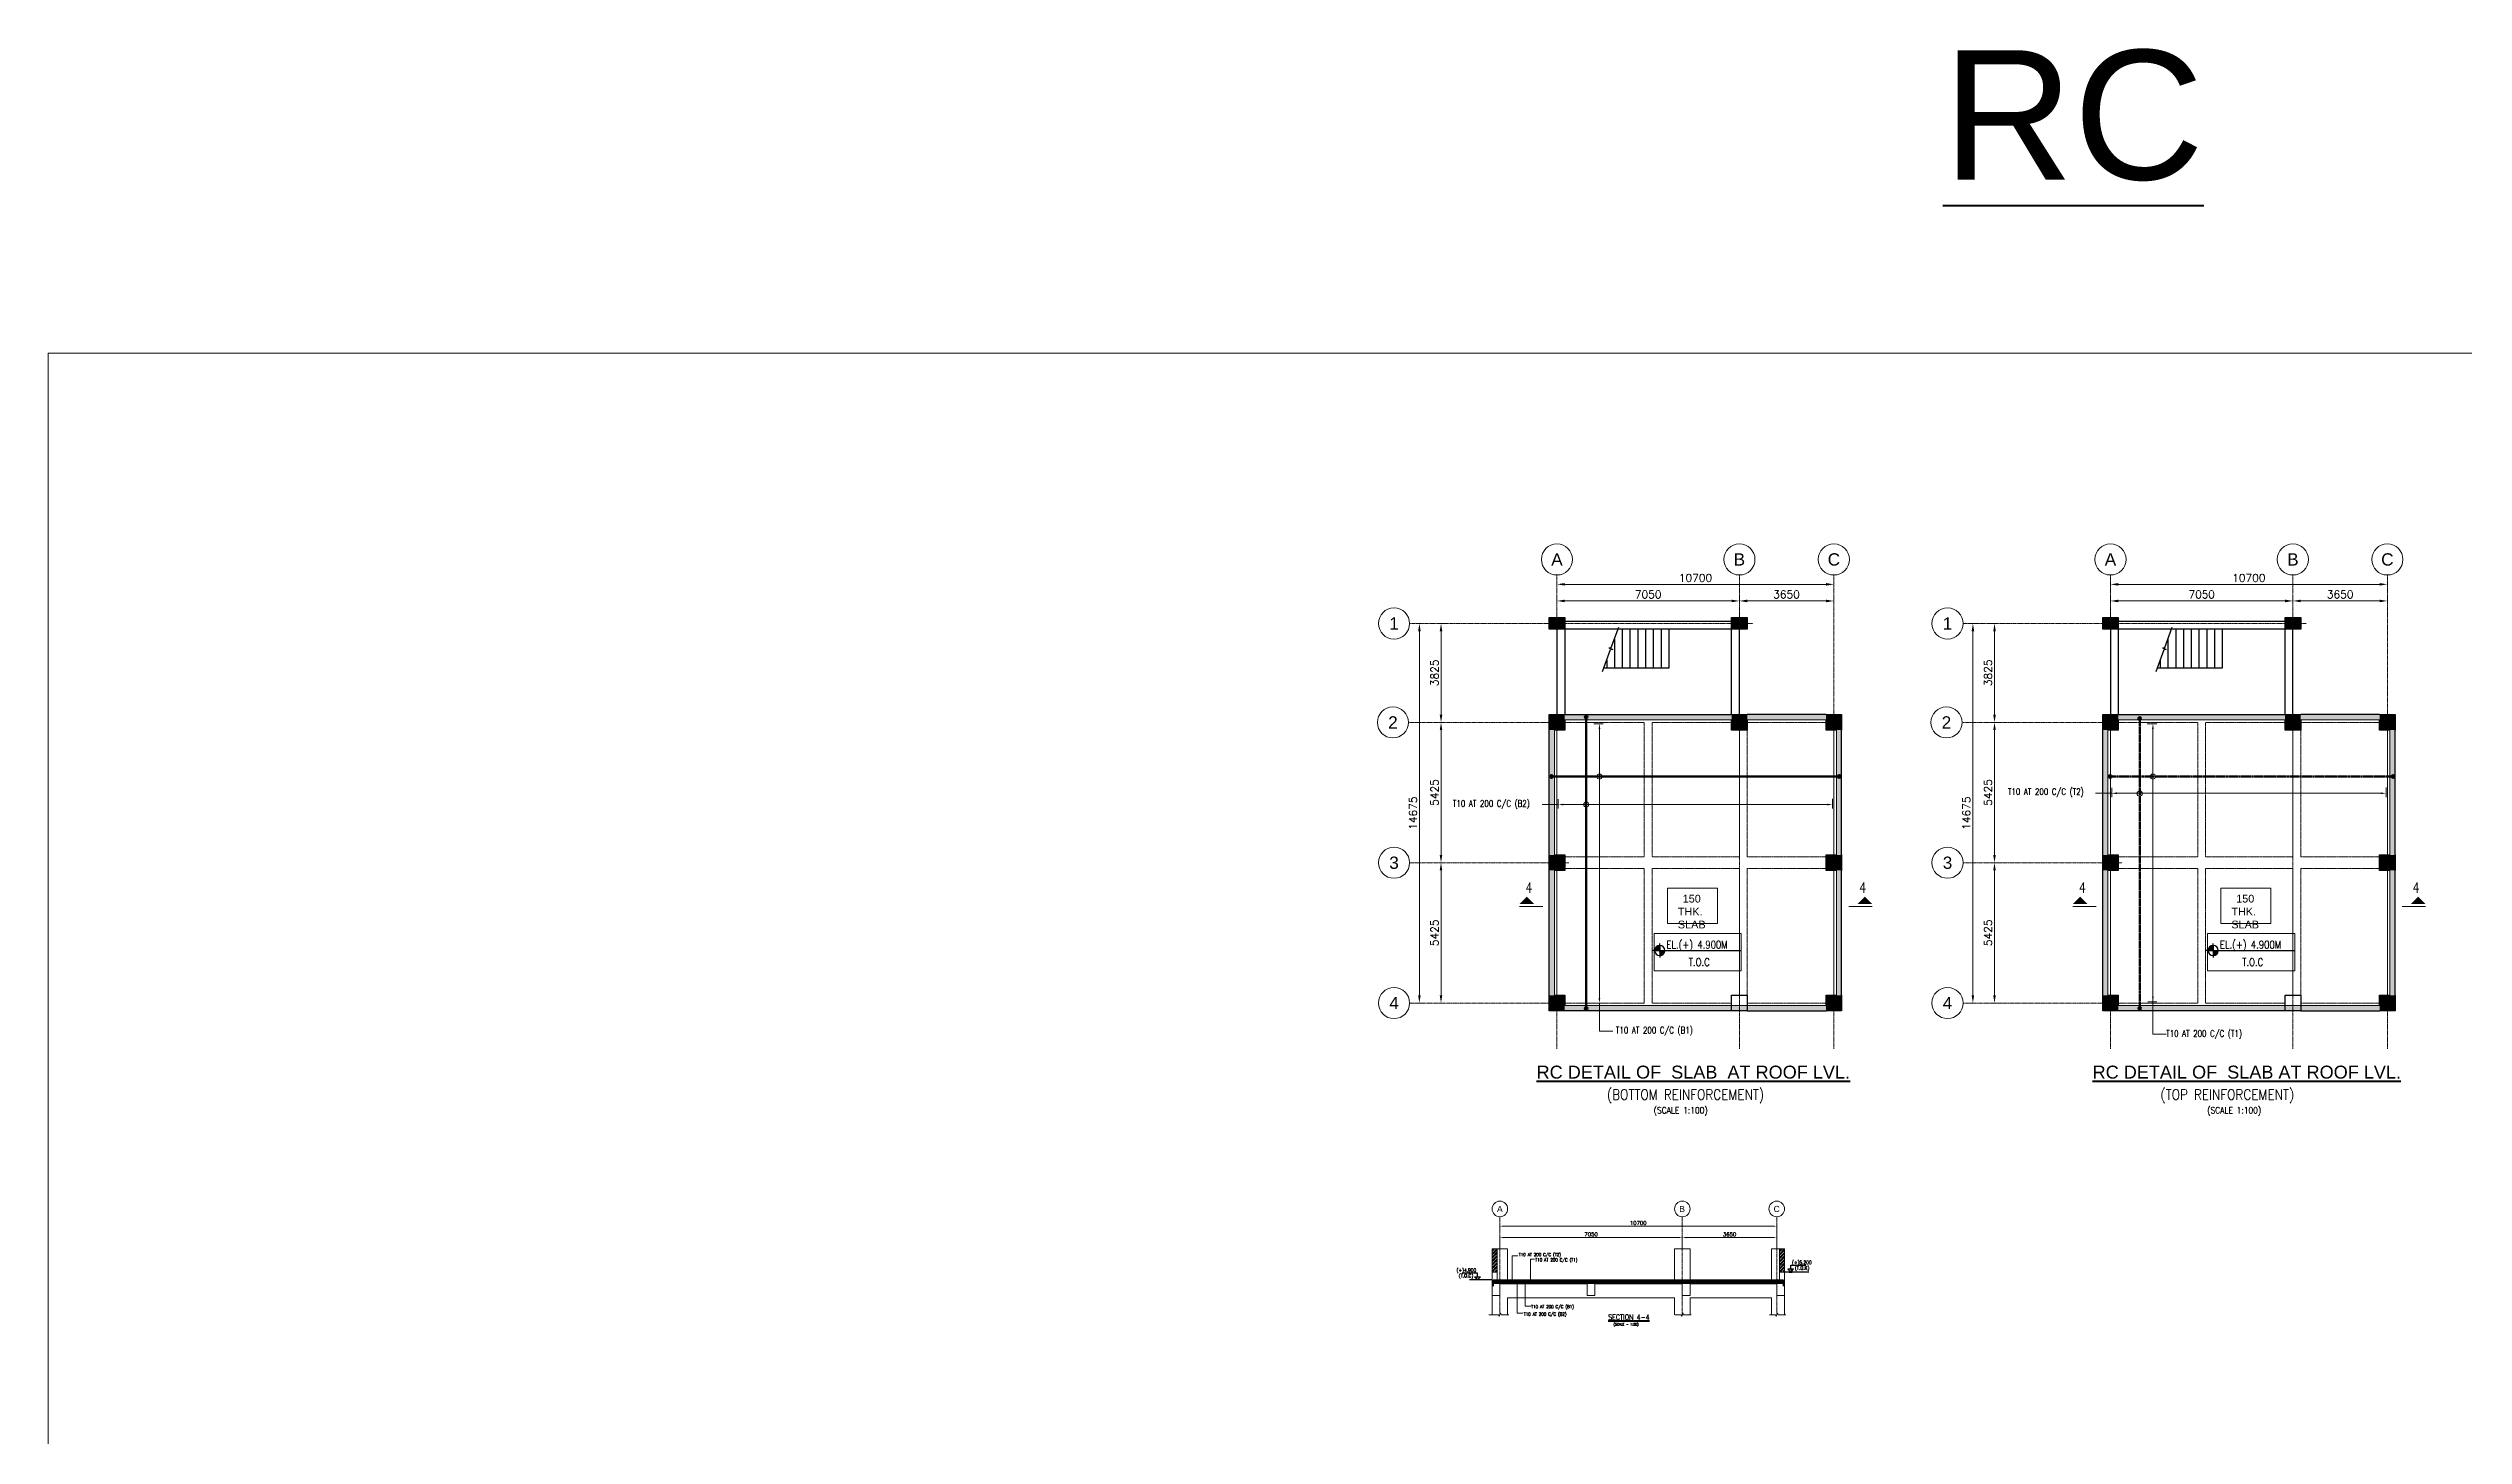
# Model space of a CAD drawing. Header units: millimetres. Extents: x 187381 to 885080, y 3378 to 168095.
# Drawn here: x 354711 to 448035, y 57024 to 110670 of the extents above; entities that cross this region are included whole.
import ezdxf
from ezdxf.enums import TextEntityAlignment as Align

# ---------------------------------------------------------------- set-up
doc = ezdxf.new("R2010")
doc.units = ezdxf.units.MM
doc.header["$LTSCALE"] = 15
doc.linetypes.add('CENTER2', pattern=[1.125, 0.75, -0.125, 0.125, -0.125])
doc.linetypes.add('HIDDEN', pattern=[0.375, 0.25, -0.125])
for name, color, linetype in [('A-Col-slab-Hatch', 9, 'Continuous'), ('S-ANNO-SYMB', 3, 'Continuous'), ('S-ANNO-TEXT-T250', 3, 'Continuous'), ('S-CON1', 8, 'Continuous'), ('S-CON2', 1, 'Continuous'), ('S-CON4', 4, 'Continuous'), ('S-REIN-CON4', 4, 'Continuous'), ('STSY', 2, 'Continuous')]:
    doc.layers.add(name, color=color, linetype=linetype)
for name, color, linetype, lineweight in [('A-RM-TEXT', 4, 'Continuous', 0), ('REBARS', 4, 'Continuous', 50), ('S-ANNO-DIMS', 8, 'Continuous', 9), ('S-ANNO-TEXT-T300', 3, 'Continuous', 30), ('S-ANNO-TEXT-T400', 4, 'Continuous', 40), ('S-GRID-LINE', 1, 'CENTER2', 18), ('S-HID2', 8, 'HIDDEN', 20), ('S-PLAN-CON2', 1, 'Continuous', 20), ('S-REIN', 6, 'Continuous', 60), ('S-REIN-BOTT', 4, 'Continuous', 50), ('S-REIN-TOPS', 4, 'HIDDEN', 50), ('S-SEC-CON2', 1, 'Continuous', 20), ('S_DIM', 1, 'Continuous', 20), ('S_GRID CIRCLE', 1, 'Continuous', 20), ('S_GRID TEXT', 3, 'Continuous', 30), ('S_SOLID HATCH', 253, 'Continuous', 15)]:
    doc.layers.add(name, color=color, linetype=linetype, lineweight=lineweight)
doc.styles.add('ARIAL', font='arial.ttf')
doc.styles.add('Romans', font='romans.shx')
doc.styles.add('ROMANS-TITLE', font='ROMANS.shx', dxfattribs={"width": 0.8})
doc.styles.add('SC100-ST-300', font='sanss___.ttf', dxfattribs={"height": 275})
doc.styles.add('ST1', font='romans.shx', dxfattribs={"width": 0.8})
doc.dimstyles.new('MRF_100', dxfattribs={"dimscale": 100, "dimtxt": 3, "dimasz": 3, "dimexe": 1, "dimexo": 1, "dimgap": 1, "dimtad": 1, "dimdec": 0, "dimzin": 1, "dimdsep": 46, "dimtxsty": 'Romans', "dimcen": -3, "dimdle": 1, "dimclrd": 256, "dimclre": 256, "dimclrt": 3, "dimadec": 0, "dimazin": 0, "dimtfac": 1, "dimtdec": 0, "dimtofl": 0, "dimtmove": 0, "dimatfit": 3, "dimfxl": 1, "dimtvp": 2, "dimtolj": 1, "dimtzin": 0, "dimlwd": -1, "dimlwe": -1, "dimarcsym": 0})
doc.dimstyles.new('MRF_50', dxfattribs={"dimscale": 50, "dimtxt": 3, "dimasz": 3, "dimexe": 1, "dimexo": 1, "dimgap": 1, "dimtad": 1, "dimdec": 0, "dimzin": 1, "dimdsep": 46, "dimtxsty": 'Romans', "dimcen": -3, "dimdle": 1, "dimclrd": 256, "dimclre": 256, "dimclrt": 3, "dimadec": 0, "dimazin": 0, "dimtfac": 1, "dimtdec": 0, "dimtmove": 0, "dimatfit": 3, "dimfxl": 1, "dimtvp": 2, "dimtolj": 1, "dimtzin": 0, "dimlwd": -1, "dimlwe": -1, "dimarcsym": 0})
doc.dimstyles.new('S-DIMS-100', dxfattribs={"dimscale": 100, "dimtxt": 2.5, "dimasz": 2, "dimexe": 1.5, "dimexo": 1.5, "dimgap": 1, "dimtad": 1, "dimdec": 0, "dimzin": 1, "dimdsep": 46, "dimtxsty": 'Romans', "dimblk": 'OBLIQUE', "dimcen": 2, "dimdle": 1, "dimclrd": 1, "dimclre": 1, "dimclrt": 3, "dimadec": 0, "dimazin": 0, "dimtfac": 1, "dimtdec": 0, "dimtix": 1, "dimtmove": 2, "dimatfit": 3, "dimfxl": 1, "dimtvp": 2, "dimtolj": 1, "dimtzin": 0, "dimarcsym": 0})

# ---------------------------------------------------------------- blocks, each defined once
blk = doc.blocks.new('S_GRID BUBBLE')
at = {"layer": 'S_GRID CIRCLE'}
blk.add_circle((0, 0), 0.237, dxfattribs=at)
at = {"layer": 'S_GRID TEXT', "style": 'ARIAL', "flags": 8}
blk.add_attdef('00', text='', height=0.188, dxfattribs=at).set_placement((0, 0), align=Align.MIDDLE_CENTER)
blk = doc.blocks.new('A-FLVL-ELE-SEC')
for p, q in [((-147, 527, 0), (-1324, 527, 0)), ((-147, 225, 0), (-147, 527, 0))]:
    blk.add_line(p, q)
at = {"ltscale": 800}
blk.add_line((-34, 0, 0), (-259, 0, 0), dxfattribs=at)
at = {"elevation": 0}
blk.add_lwpolyline([(78, 225), (-147, 0), (-372, 225), (78, 225)], dxfattribs=at)
blk.add_solid([(-147, 225, 0), (-372, 225, 0), (-147, 0, 0)])
at = {"color": 3, "ltscale": 800, "style": 'ROMANS-TITLE', "width": 0.8}
blk.add_attdef('FLOOR', text='', height=200, dxfattribs=at).set_placement((-150, 873), align=Align.MIDDLE)
at = {"ltscale": 800, "style": 'ROMANS-TITLE', "width": 0.8}
blk.add_attdef('LEVEL', text='', height=200, dxfattribs=at).set_placement((-150, 568), align=Align.MIDDLE)
blk = doc.blocks.new('*D336')
at = {"layer": 'S_DIM', "transparency": 16777216}
for p, q in [((410795, 64933), (410795, 65176)), ((421345, 65126), (410945, 65126)), ((421495, 64350), (421495, 65176))]:
    blk.add_line(p, q, dxfattribs=at)
for points in [[(410945, 65151), (410945, 65101), (410795, 65126)], [(421345, 65151), (421345, 65101), (421495, 65126)]]:
    blk.add_solid(points, dxfattribs=at)
at = {"layer": 'S_DIM', "color": 3, "transparency": 16777216, "insert": (416145, 65251), "char_height": 150, "attachment_point": 5, "style": 'Romans'}
blk.add_mtext('\\A1;10700', dxfattribs=at)
blk = doc.blocks.new('*D337')
at = {"layer": 'S_DIM', "transparency": 16777216}
for p, q in [((410795, 64300), (410795, 64736)), ((417695, 64686), (410945, 64686)), ((417845, 64300), (417845, 64736))]:
    blk.add_line(p, q, dxfattribs=at)
for points in [[(410945, 64711), (410945, 64661), (410795, 64686)], [(417695, 64711), (417695, 64661), (417845, 64686)]]:
    blk.add_solid(points, dxfattribs=at)
at = {"layer": 'S_DIM', "color": 3, "transparency": 16777216, "insert": (414320, 64811), "char_height": 150, "attachment_point": 5, "style": 'Romans'}
blk.add_mtext('\\A1;7050', dxfattribs=at)
blk = doc.blocks.new('*D338')
at = {"layer": 'S_DIM', "transparency": 16777216}
for p, q in [((417845, 64300), (417845, 64736)), ((421345, 64686), (417995, 64686)), ((421495, 64300), (421495, 64736))]:
    blk.add_line(p, q, dxfattribs=at)
for points in [[(417995, 64711), (417995, 64661), (417845, 64686)], [(421345, 64711), (421345, 64661), (421495, 64686)]]:
    blk.add_solid(points, dxfattribs=at)
at = {"layer": 'S_DIM', "color": 3, "transparency": 16777216, "insert": (419670, 64811), "char_height": 150, "attachment_point": 5, "style": 'Romans'}
blk.add_mtext('\\A1;3650', dxfattribs=at)
blk = doc.blocks.new('*D418')
at = {"layer": 'S_DIM', "transparency": 16777216}
for p, q in [((-4067, 14975), (-4279, 14975)), ((-4179, 14675), (-4179, 11450)), ((-4067, 11150), (-4279, 11150))]:
    blk.add_line(p, q, dxfattribs=at)
for points in [[(-4229, 14675), (-4129, 14675), (-4179, 14975)], [(-4229, 11450), (-4129, 11450), (-4179, 11150)]]:
    blk.add_solid(points, dxfattribs=at)
at = {"layer": 'S_DIM', "color": 3, "transparency": 16777216, "insert": (-4429, 13063), "char_height": 300, "width": 302.8, "attachment_point": 5, "rotation": 90, "style": 'Romans'}
blk.add_mtext('\\A1;3825', dxfattribs=at)
blk = doc.blocks.new('*D419')
at = {"layer": 'S_DIM', "transparency": 16777216}
for p, q in [((-4067, 11150), (-4279, 11150)), ((-4179, 10850), (-4179, 6025)), ((-4067, 5725), (-4279, 5725))]:
    blk.add_line(p, q, dxfattribs=at)
for points in [[(-4229, 10850), (-4129, 10850), (-4179, 11150)], [(-4229, 6025), (-4129, 6025), (-4179, 5725)]]:
    blk.add_solid(points, dxfattribs=at)
at = {"layer": 'S_DIM', "color": 3, "transparency": 16777216, "insert": (-4429, 8438), "char_height": 300, "width": 302.8, "attachment_point": 5, "rotation": 90, "style": 'Romans'}
blk.add_mtext('\\A1;5425', dxfattribs=at)
blk = doc.blocks.new('*D420')
at = {"layer": 'S_DIM', "transparency": 16777216}
for p, q in [((-4067, 5725), (-4279, 5725)), ((-4179, 5425), (-4179, 600)), ((-4067, 300), (-4279, 300))]:
    blk.add_line(p, q, dxfattribs=at)
for points in [[(-4229, 5425), (-4129, 5425), (-4179, 5725)], [(-4229, 600), (-4129, 600), (-4179, 300)]]:
    blk.add_solid(points, dxfattribs=at)
at = {"layer": 'S_DIM', "color": 3, "transparency": 16777216, "insert": (-4429, 3013), "char_height": 300, "width": 302.8, "attachment_point": 5, "rotation": 90, "style": 'Romans'}
blk.add_mtext('\\A1;5425', dxfattribs=at)
blk = doc.blocks.new('*D421')
at = {"layer": 'S_DIM', "transparency": 16777216}
for p, q in [((300, 16600), (300, 16388)), ((600, 16488), (10700, 16488)), ((11000, 16600), (11000, 16388))]:
    blk.add_line(p, q, dxfattribs=at)
for points in [[(600, 16538), (600, 16438), (300, 16488)], [(10700, 16538), (10700, 16438), (11000, 16488)]]:
    blk.add_solid(points, dxfattribs=at)
at = {"layer": 'S_DIM', "color": 3, "transparency": 16777216, "insert": (5650, 16738), "char_height": 300, "width": 378.5, "attachment_point": 5, "style": 'Romans'}
blk.add_mtext('\\A1;10700', dxfattribs=at)
blk = doc.blocks.new('*D422')
at = {"layer": 'S_DIM', "transparency": 16777216}
for p, q in [((300, 15958), (300, 15746)), ((7350, 15958), (7350, 15746)), ((600, 15846), (7050, 15846))]:
    blk.add_line(p, q, dxfattribs=at)
for points in [[(600, 15896), (600, 15796), (300, 15846)], [(7050, 15896), (7050, 15796), (7350, 15846)]]:
    blk.add_solid(points, dxfattribs=at)
at = {"layer": 'S_DIM', "color": 3, "transparency": 16777216, "insert": (3825, 16096), "char_height": 300, "width": 302.8, "attachment_point": 5, "style": 'Romans'}
blk.add_mtext('\\A1;7050', dxfattribs=at)
blk = doc.blocks.new('*D423')
at = {"layer": 'S_DIM', "transparency": 16777216}
for p, q in [((7350, 15958), (7350, 15746)), ((11000, 15958), (11000, 15746)), ((7650, 15846), (10700, 15846))]:
    blk.add_line(p, q, dxfattribs=at)
for points in [[(7650, 15896), (7650, 15796), (7350, 15846)], [(10700, 15896), (10700, 15796), (11000, 15846)]]:
    blk.add_solid(points, dxfattribs=at)
at = {"layer": 'S_DIM', "color": 3, "transparency": 16777216, "insert": (9175, 16096), "char_height": 300, "width": 302.8, "attachment_point": 5, "style": 'Romans'}
blk.add_mtext('\\A1;3650', dxfattribs=at)
blk = doc.blocks.new('*D424')
at = {"layer": 'S_DIM', "transparency": 16777216}
for p, q in [((-4902, 14975), (-5114, 14975)), ((-5014, 14675), (-5014, 600)), ((-4902, 300), (-5114, 300))]:
    blk.add_line(p, q, dxfattribs=at)
for points in [[(-5064, 14675), (-4964, 14675), (-5014, 14975)], [(-5064, 600), (-4964, 600), (-5014, 300)]]:
    blk.add_solid(points, dxfattribs=at)
at = {"layer": 'S_DIM', "color": 3, "transparency": 16777216, "insert": (-5264, 7638), "char_height": 300, "width": 302.8, "attachment_point": 5, "rotation": 90, "style": 'Romans'}
blk.add_mtext('\\A1;14675', dxfattribs=at)
blk = doc.blocks.new('S$SOPT')
at = {"layer": 'STSY'}
for p, q in [((-0.1, 4.9), (-0.1, 6.9)), ((-0.1, -5.1), (-0.1, 4.9)), ((4.9, -0.1), (-0.1, 4.9)), ((-0.1, -0.1), (-0.1, 4.9)), ((4.5, -0.1), (-0.1, 4.5)), ((4.1, -0.1), (-0.1, 4.1)), ((3.6, -0.1), (-0.1, 3.6)), ((3.2, -0.1), (-0.1, 3.2)), ((2.8, -0.1), (-0.1, 2.8)), ((2.4, -0.1), (-0.1, 2.4)), ((1.9, -0.1), (-0.1, 1.9)), ((1.5, -0.1), (-0.1, 1.5)), ((1.1, -0.1), (-0.1, 1.1)), ((0.7, -0.1), (-0.1, 0.7)), ((0.2, -0.1), (-0.1, 0.2)), ((4.9, 0.4), (0.4, 4.9)), ((4.8, 0.9), (0.9, 4.8)), ((4.6, 1.4), (1.4, 4.6)), ((4.3, 2.2), (2.2, 4.3)), ((-5.1, -0.1), (-7.1, -0.1)), ((-5.1, -0.1), (-0.1, -5.1)), ((-5.1, -0.1), (4.9, -0.1)), ((-5.1, -0.5), (-0.5, -5.1)), ((-5, -1.1), (-1.1, -5)), ((-4.8, -1.6), (-1.6, -4.8)), ((-4.7, -0.1), (-0.1, -4.7)), ((-4.5, -2.4), (-2.4, -4.5)), ((-4.2, -0.1), (-0.1, -4.2)), ((-3.8, -0.1), (-0.1, -3.8)), ((-3.4, -0.1), (-0.1, -3.4)), ((-3, -0.1), (-0.1, -3)), ((-2.5, -0.1), (-0.1, -2.5)), ((-2.1, -0.1), (-0.1, -2.1)), ((-1.7, -0.1), (-0.1, -1.7)), ((-1.3, -0.1), (-0.1, -1.3)), ((-0.9, -0.1), (-0.1, -0.9)), ((-0.4, -0.1), (-0.1, -0.4)), ((-0.1, -0.1), (4.9, -0.1)), ((-0.1, -5.1), (-0.1, -7.1)), ((4.9, -0.1), (6.9, -0.1))]:
    blk.add_line(p, q, dxfattribs=at)
for centre, start, end in [((0, -0.2), 91.0477, 178.9523), ((-0.2, -0.2), 1.0477, 88.9523), ((0, 0), 181.0477, 268.9523), ((-0.2, 0), 271.0477, 358.9523)]:
    blk.add_arc(centre, 5.09, start, end, dxfattribs=at)
blk = doc.blocks.new('*D345')
at = {"layer": 'S-ANNO-DIMS', "color": 1, "lineweight": -2, "transparency": 16777216}
for p, q in [((-11829, 218), (-11829, -132)), ((-1029, 236), (-1029, -132))]:
    blk.add_line(p, q, dxfattribs=at)
at = {"layer": 'S-ANNO-DIMS', "lineweight": -2, "transparency": 16777216}
blk.add_line((-11629, 18), (-1229, 18), dxfattribs=at)
at = {"layer": 'S-ANNO-DIMS', "transparency": 16777216}
for points in [[(-11629, 51), (-11629, -16), (-11829, 18)], [(-1229, 51), (-1229, -16), (-1029, 18)]]:
    blk.add_solid(points, dxfattribs=at)
blk = doc.blocks.new('*U343')
h = blk.add_hatch(color=256)
edge = h.paths.add_edge_path()
edge.add_arc((-8640, 49), 48.6, 0, 360)
h = blk.add_hatch(color=256)
edge = h.paths.add_edge_path()
edge.add_arc((2630, 49), 48.6, 0, 360)
blk.add_line((-8640, 49, 0), (2630, 49, 0))
for centre, radius in [((-8640, 49), 50), ((-8640, 49), 48.6), ((2630, 49), 50), ((2630, 49), 48.6)]:
    blk.add_circle(centre, radius)
blk = doc.blocks.new('*U342')
h = blk.add_hatch(color=256)
edge = h.paths.add_edge_path()
edge.add_arc((-1400, 49), 48.6, 0, 360)
h = blk.add_hatch(color=256)
edge = h.paths.add_edge_path()
edge.add_arc((9713, 44), 48.6, 0, 360)
blk.add_line((-1400, 49, 0), (9713, 44, 0))
for centre, radius in [((-1400, 49), 50), ((-1400, 49), 48.6), ((9713, 44), 50), ((9713, 44), 48.6)]:
    blk.add_circle(centre, radius)
blk = doc.blocks.new('*D347')
at = {"layer": 'S-ANNO-DIMS', "color": 1, "lineweight": -2, "transparency": 16777216}
for p, q in [((-3896, 218), (-3896, -141)), ((6696, 227), (6696, -141))]:
    blk.add_line(p, q, dxfattribs=at)
at = {"layer": 'S-ANNO-DIMS', "lineweight": -2, "transparency": 16777216}
blk.add_line((-3696, 9), (6496, 9), dxfattribs=at)
at = {"layer": 'S-ANNO-DIMS', "transparency": 16777216}
for points in [[(-3696, 42), (-3696, -24), (-3896, 9)], [(6496, 42), (6496, -24), (6696, 9)]]:
    blk.add_solid(points, dxfattribs=at)
blk = doc.blocks.new('*U351')
at = {"layer": 'S_SOLID HATCH'}
h = blk.add_hatch(color=256, dxfattribs=at)
edge = h.paths.add_edge_path()
edge.add_arc((-7818, 0), 48.6, 0, 360)
h = blk.add_hatch(color=256, dxfattribs=at)
edge = h.paths.add_edge_path()
edge.add_arc((3386, 0), 48.6, 0, 360)
at = {"layer": 'S-REIN-BOTT'}
for centre, radius in [((-7818, 0, 0), 50), ((-7818, 0, 0), 48.6), ((3386, 0, 0), 50), ((3386, 0, 0), 48.6)]:
    blk.add_circle(centre, radius, dxfattribs=at)
at = {"layer": 'S-REIN-TOPS'}
blk.add_line((-7818, 0), (3386, 0), dxfattribs=at)
blk = doc.blocks.new('*U348')
at = {"layer": 'S_SOLID HATCH'}
h = blk.add_hatch(color=256, dxfattribs=at)
edge = h.paths.add_edge_path()
edge.add_arc((-5360, 0), 48.6, 0, 360)
h = blk.add_hatch(color=256, dxfattribs=at)
edge = h.paths.add_edge_path()
edge.add_arc((5574, 0), 48.6, 0, 360)
at = {"layer": 'S-REIN-BOTT'}
for centre, radius in [((-5360, 0, 0), 50), ((-5360, 0, 0), 48.6), ((5574, 0, 0), 50), ((5574, 0, 0), 48.6)]:
    blk.add_circle(centre, radius, dxfattribs=at)
at = {"layer": 'S-REIN-TOPS'}
blk.add_line((-5360, 0), (5574, 0), dxfattribs=at)
blk = doc.blocks.new('*D350')
at = {"layer": 'S-ANNO-DIMS', "color": 1, "lineweight": -2, "transparency": 16777216}
for p, q in [((-3896, 218), (-3896, -141)), ((6703, 227), (6703, -141))]:
    blk.add_line(p, q, dxfattribs=at)
at = {"layer": 'S-ANNO-DIMS', "lineweight": -2, "transparency": 16777216}
blk.add_line((-3696, 9), (6503, 9), dxfattribs=at)
at = {"layer": 'S-ANNO-DIMS', "transparency": 16777216}
for points in [[(-3696, 42), (-3696, -24), (-3896, 9)], [(6503, 42), (6503, -24), (6703, 9)]]:
    blk.add_solid(points, dxfattribs=at)
blk = doc.blocks.new('*D353')
at = {"layer": 'S-ANNO-DIMS', "color": 1, "lineweight": -2, "transparency": 16777216}
for p, q in [((-11779, 218), (-11779, -132)), ((-1029, 236), (-1029, -132))]:
    blk.add_line(p, q, dxfattribs=at)
at = {"layer": 'S-ANNO-DIMS', "lineweight": -2, "transparency": 16777216}
blk.add_line((-11579, 18), (-1229, 18), dxfattribs=at)
at = {"layer": 'S-ANNO-DIMS', "transparency": 16777216}
for points in [[(-11579, 51), (-11579, -16), (-11779, 18)], [(-1229, 51), (-1229, -16), (-1029, 18)]]:
    blk.add_solid(points, dxfattribs=at)
blk = doc.blocks.new('REBAR')
at = {"layer": 'A-Col-slab-Hatch'}
h = blk.add_hatch(color=253, dxfattribs=at)
h.dxf.hatch_style = 1
h.paths.add_polyline_path([(12.5, 0, 1), (-12.5, 0, 1)])
at = {"layer": 'S-REIN'}
blk.add_circle((0, 0), 12.5, dxfattribs=at)
blk = doc.blocks.new('*U354')
at = {"layer": 'S-REIN-CON4', "xscale": 0.8, "yscale": 0.8, "zscale": 0.8}
blk.add_blockref('REBAR', (0, 0), dxfattribs=at)
blk = doc.blocks.new('*U355')
at = {"layer": 'S-ANNO-DIMS', "color": 0, "linetype": 'ByBlock', "lineweight": -2, "transparency": 16777216}
for p in [(0, 0), (200, 0), (400, 0), (600, 0), (800, 0), (1000, 0), (1200, 0), (1400, 0), (1600, 0), (1800, 0), (2000, 0), (2200, 0), (2400, 0), (2600, 0), (2800, 0), (3000, 0), (3200, 0), (3400, 0), (3600, 0), (3800, 0), (4000, 0), (4200, 0), (4400, 0), (4600, 0), (4800, 0), (5000, 0), (5200, 0), (5400, 0), (5600, 0), (5800, 0), (6000, 0), (6200, 0), (6400, 0), (6600, 0), (6800, 0), (7000, 0), (7200, 0), (7400, 0), (7600, 0), (7800, 0), (8000, 0), (8200, 0), (8400, 0), (8600, 0), (8800, 0), (9000, 0), (9200, 0), (9400, 0), (9600, 0), (9800, 0), (10000, 0), (10200, 0), (10400, 0), (10600, 0)]:
    blk.add_blockref('*U354', p, dxfattribs=at)
blk = doc.blocks.new('*U356')
at = {"layer": 'S-REIN-CON4', "xscale": 0.8, "yscale": 0.8, "zscale": 0.8}
blk.add_blockref('REBAR', (0, 0), dxfattribs=at)
blk = doc.blocks.new('*U357')
at = {"layer": 'S-ANNO-DIMS', "color": 0, "linetype": 'ByBlock', "lineweight": -2, "transparency": 16777216}
for p in [(0, 0), (200, 0), (400, 0), (600, 0), (800, 0), (1000, 0), (1200, 0), (1400, 0), (1600, 0), (1800, 0), (2000, 0), (2200, 0), (2400, 0), (2600, 0), (2800, 0), (3000, 0), (3200, 0), (3400, 0), (3600, 0), (3800, 0), (4000, 0), (4200, 0), (4400, 0), (4600, 0), (4800, 0), (5000, 0), (5200, 0), (5400, 0), (5600, 0), (5800, 0), (6000, 0), (6200, 0), (6400, 0), (6600, 0), (6800, 0), (7000, 0), (7200, 0), (7400, 0), (7600, 0), (7800, 0), (8000, 0), (8200, 0), (8400, 0), (8600, 0), (8800, 0), (9000, 0), (9200, 0), (9400, 0), (9600, 0), (9800, 0), (10000, 0), (10200, 0), (10400, 0), (10600, 0)]:
    blk.add_blockref('*U356', p, dxfattribs=at)
blk = doc.blocks.new('A$C141B7574')
at = {"layer": 'S_SOLID HATCH'}
h = blk.add_hatch(color=256, dxfattribs=at)
h.dxf.hatch_style = 1
h.paths.add_polyline_path([(0, 15200), (600, 15200), (600, 14750), (0, 14750)])
h = blk.add_hatch(color=256, dxfattribs=at)
h.dxf.hatch_style = 1
h.paths.add_polyline_path([(7050, 15200), (7650, 15200), (7650, 14750), (7050, 14750)])
h = blk.add_hatch(color=256, dxfattribs=at)
h.dxf.hatch_style = 1
h.paths.add_polyline_path([(11300, 11450), (7650, 11450), (7650, 11250), (11100, 11250), (11100, 200), (200, 200), (200, 11450), (0, 11450), (0, 0), (11300, 0)])
h = blk.add_hatch(color=256, dxfattribs=at)
h.dxf.hatch_style = 1
h.paths.add_polyline_path([(0, 11450), (600, 11450), (600, 10850), (0, 10850)])
h = blk.add_hatch(color=256, dxfattribs=at)
h.dxf.hatch_style = 1
h.paths.add_polyline_path([(7050, 11450), (600, 11450), (600, 11250), (7050, 11250)])
h = blk.add_hatch(color=256, dxfattribs=at)
h.dxf.hatch_style = 1
h.paths.add_polyline_path([(7050, 11450), (7650, 11450), (7650, 10850), (7050, 10850)])
h = blk.add_hatch(color=256, dxfattribs=at)
h.dxf.hatch_style = 1
h.paths.add_polyline_path([(10700, 11450), (11300, 11450), (11300, 10850), (10700, 10850)])
h = blk.add_hatch(color=256, dxfattribs=at)
h.dxf.hatch_style = 1
h.paths.add_polyline_path([(0, 6025), (600, 6025), (600, 5425), (0, 5425)])
h = blk.add_hatch(color=256, dxfattribs=at)
h.dxf.hatch_style = 1
h.paths.add_polyline_path([(10700, 6025), (11300, 6025), (11300, 5425), (10700, 5425)])
h = blk.add_hatch(color=256, dxfattribs=at)
h.dxf.hatch_style = 1
h.paths.add_polyline_path([(0, 600), (600, 600), (600, 0), (0, 0)])
h = blk.add_hatch(color=256, dxfattribs=at)
h.dxf.hatch_style = 1
h.paths.add_polyline_path([(10700, 600), (11300, 600), (11300, 0), (10700, 0)])
at = {"color": 2}
for p, q in [((-1150.4, 4031.3, 0), (-250.4, 4031.3, 0)), ((12475.4, 4031.3, 0), (11575.4, 4031.3, 0))]:
    blk.add_line(p, q, dxfattribs=at)
for points in [[(-1150.4, 4131.3, 0), (-867.6, 4414.1, 0), (-584.7, 4131.3, 0)], [(12475.4, 4131.3, 0), (12192.6, 4414.1, 0), (11909.7, 4131.3, 0)]]:
    blk.add_solid(points, dxfattribs=at)
at = {"layer": 'S-ANNO-SYMB'}
blk.add_line((4507.2, 2331.4), (7414.6, 2331.4), dxfattribs=at)
at = {"layer": 'S-CON2'}
for p, q in [((7050, 15050), (600, 15050)), ((300, 14750), (300, 11450)), ((600, 14750), (600, 11450)), ((7050, 14750), (600, 14750)), ((2309.7, 14039.1), (2401.3, 14042.1)), ((2309.7, 14039.1), (2454.4, 13967.3)), ((2401.3, 14042.1), (2689.9, 14830.4)), ((2521.7, 14371), (2521.7, 13250)), ((2521.7, 14371), (2521.7, 13250)), ((2821.7, 14750), (2821.7, 13250)), ((2821.7, 14750), (2821.7, 13250)), ((3121.7, 14750), (3121.7, 13250)), ((3121.7, 14750), (3121.7, 13250)), ((3421.7, 14750), (3421.7, 13250)), ((3421.7, 14750), (3421.7, 13250)), ((3721.7, 14750), (3721.7, 13250)), ((3721.7, 14750), (3721.7, 13250)), ((4021.7, 14750), (4021.7, 13250)), ((4021.7, 14750), (4021.7, 13250)), ((4321.7, 14750), (4321.7, 13250)), ((4321.7, 14750), (4321.7, 13250)), ((4621.7, 14750), (4621.7, 13250)), ((4621.7, 14750), (4621.7, 13250)), ((7050, 11450), (7050, 14750)), ((7350, 11450), (7350, 14750)), ((2061.7, 13114.8), (2373.1, 13965.2)), ((4621.7, 13250), (2111.2, 13250)), ((2221.7, 13551.7), (2221.7, 13250)), ((2221.7, 13551.7), (2221.7, 13250)), ((2454.4, 13967.3), (2373.1, 13965.2)), ((600, 11450), (7050, 11450)), ((10700, 11450), (7650, 11450)), ((0, 6025), (0, 10850)), ((11300, 6025), (11300, 10850)), ((0, 600), (0, 5425)), ((11300, 600), (11300, 5425)), ((7050, 0), (600, 0)), ((7650, 0), (10700, 0))]:
    blk.add_line(p, q, dxfattribs=at)
for points in [[(0, 15200), (600, 15200), (600, 14750), (0, 14750)], [(7050, 15200), (7650, 15200), (7650, 14750), (7050, 14750)], [(7050, 600), (7650, 600), (7650, 0), (7050, 0)]]:
    blk.add_lwpolyline(points, close=True, dxfattribs=at)
for points in [[(10700, 11450), (11300, 11450), (11300, 10850)], [(11100, 10850), (10700, 10850), (10700, 11250)], [(0, 5425), (0, 5425), (0, 6025)], [(200, 6025), (600, 6025), (600, 5425), (200, 5425)], [(11100, 5425), (10700, 5425), (10700, 6025), (11100, 6025)], [(11300, 6025), (11300, 5425)], [(600, 0), (600, 0), (0, 0), (0, 600)], [(200, 600), (600, 600), (600, 200)], [(10700, 200), (10700, 600), (11100, 600)], [(11300, 600), (11300, 600), (11300, 0), (10700, 0)]]:
    blk.add_lwpolyline(points, dxfattribs=at)
at = {"layer": 'S-CON4', "color": 1}
for points in [[(0, 10850), (0, 10850), (0, 11450), (600, 11450)], [(600, 11250), (600, 10850), (200, 10850)], [(7050, 11450), (7650, 11450)], [(7650, 11250), (7650, 10850), (7050, 10850), (7050, 11250)]]:
    blk.add_lwpolyline(points, dxfattribs=at)
at = {"layer": 'S-GRID-LINE'}
for p, q in [((300, 16848.4), (300, -1472.5)), ((7350, 16848.4), (7350, -1472.5)), ((11000, 16848.4), (11000, -1472.5)), ((7864.9, 14975), (-5390.9, 14975)), ((-5390.9, 11150), (757.2, 11150)), ((-5390.9, 5725), (757.2, 5725)), ((-5390.9, 300), (757.2, 300))]:
    blk.add_line(p, q, dxfattribs=at)
at = {"layer": 'S-HID2'}
for p, q in [((300, 6025), (300, 10850)), ((600, 11150), (3675, 11150)), ((3675, 11150), (3675, 5950)), ((3975, 11150), (7050, 11150)), ((3975, 11150), (3975, 5950)), ((7350, 10850), (7350, 5950)), ((10700, 11150), (7650, 11150)), ((7650, 10850), (7650, 5950)), ((11000, 10850), (11000, 6025)), ((600, 5950), (3675, 5950)), ((3975, 5950), (7350, 5950)), ((7650, 5950), (10700, 5950)), ((300, 600), (300, 5425)), ((600, 5500), (3675, 5500)), ((3675, 300), (3675, 5500)), ((3975, 5500), (7350, 5500)), ((3975, 300), (3975, 5500)), ((7350, 600), (7350, 5500)), ((7650, 5500), (10700, 5500)), ((7650, 300), (7650, 5500)), ((11000, 600), (11000, 5425)), ((3675, 300), (600, 300)), ((7050, 300), (3975, 300)), ((7650, 300), (10700, 300))]:
    blk.add_line(p, q, dxfattribs=at)
at = {"layer": 'S-PLAN-CON2'}
blk.add_line((600, 11250), (7050, 11250), dxfattribs=at)
for points in [[(7650, 11450), (11300, 11450), (11300, 0), (0, 0), (0, 10850), (0, 10850)], [(7650, 11250), (10700, 11250)], [(200, 6025), (200, 10850)], [(11100, 10850), (11100, 6025)], [(200, 600), (200, 5425)], [(11100, 5425), (11100, 600)], [(10700, 200), (600, 200)]]:
    blk.add_lwpolyline(points, dxfattribs=at)
blk.add_lwpolyline([(4052.3, 2986.3), (7418.5, 2986.3), (7418.5, 1544), (4052.3, 1544)], close=True, dxfattribs=at)
at = {"layer": 'S_DIM'}
blk.add_lwpolyline([(4567.6, 4747.2), (6500.4, 4747.2), (6500.4, 3379.7), (4567.6, 3379.7)], close=True, dxfattribs=at)
at = {"layer": 'S-ANNO-SYMB', "xscale": 39.375, "yscale": 39.375, "zscale": 39.375, "rotation": 270}
blk.add_blockref('S$SOPT', (4274.6, 2327.8), dxfattribs=at)
at = {"layer": 'S-CON4'}
ref = blk.add_blockref('S_GRID BUBBLE', (300, 17451.7), dxfattribs=dict(at, xscale=2540, yscale=2540, zscale=2540))
ref.add_attrib('00', 'A', dxfattribs={"layer": 'S_GRID TEXT', "height": 475, "style": 'ARIAL'}).set_placement((300, 17451.7), align=Align.MIDDLE_CENTER)
ref = blk.add_blockref('S_GRID BUBBLE', (7350, 17451.7), dxfattribs=dict(at, xscale=2540, yscale=2540, zscale=2540))
ref.add_attrib('00', 'B', dxfattribs={"layer": 'S_GRID TEXT', "height": 475, "style": 'ARIAL'}).set_placement((7350, 17451.7), align=Align.MIDDLE_CENTER)
ref = blk.add_blockref('S_GRID BUBBLE', (11000, 17451.7), dxfattribs=dict(at, xscale=2540, yscale=2540, zscale=2540))
ref.add_attrib('00', 'C', dxfattribs={"layer": 'S_GRID TEXT', "height": 475, "style": 'ARIAL'}).set_placement((11000, 17451.7), align=Align.MIDDLE_CENTER)
ref = blk.add_blockref('S_GRID BUBBLE', (-5994.1, 14975), dxfattribs=dict(at, xscale=2540, yscale=2540, zscale=2540))
ref.add_attrib('00', '1', dxfattribs={"layer": 'S_GRID TEXT', "height": 475, "style": 'ARIAL'}).set_placement((-5994.1, 14975), align=Align.MIDDLE_CENTER)
ref = blk.add_blockref('S_GRID BUBBLE', (-6036.9, 11150), dxfattribs=dict(at, xscale=2540, yscale=2540, zscale=2540))
ref.add_attrib('00', '2', dxfattribs={"layer": 'S_GRID TEXT', "height": 475, "style": 'ARIAL'}).set_placement((-6036.9, 11150), align=Align.MIDDLE_CENTER)
ref = blk.add_blockref('S_GRID BUBBLE', (-5994.1, 5725), dxfattribs=dict(at, xscale=2540, yscale=2540, zscale=2540))
ref.add_attrib('00', '3', dxfattribs={"layer": 'S_GRID TEXT', "height": 475, "style": 'ARIAL'}).set_placement((-5994.1, 5725), align=Align.MIDDLE_CENTER)
ref = blk.add_blockref('S_GRID BUBBLE', (-5994.1, 300), dxfattribs=dict(at, xscale=2540, yscale=2540, zscale=2540))
ref.add_attrib('00', '4', dxfattribs={"layer": 'S_GRID TEXT', "height": 475, "style": 'ARIAL'}).set_placement((-5994.1, 300), align=Align.MIDDLE_CENTER)
at = {"color": 2, "style": 'Romans', "width": 0.8}
for p in [(-785.3, 4765.4, 0), (12110.3, 4765.4, 0)]:
    blk.add_text('4', height=400, dxfattribs=at).set_placement(p, align=Align.MIDDLE)
at = {"layer": 'A-RM-TEXT', "insert": (4638.8, 4485.3, -27212.8), "char_height": 300, "width": 1738.272, "attachment_point": 1, "style": 'SC100-ST-300'}
blk.add_mtext('\\pxqc;150 THK.  SLAB', dxfattribs=at)
at = {"layer": 'S-ANNO-TEXT-T300', "style": 'ST1', "width": 0.8}
for s, p in [('EL.(+) 4.900M', (4529.9, 2408.1)), ('T.O.C', (5391.5, 1730.3))]:
    blk.add_text(s, height=300, dxfattribs=at).set_placement(p)
at = {"layer": 'S_DIM'}
for base, p1, p2, picture, middle in [((11000, 16488.3), (300, 16700.5), (11000, 16700.5), '*D421', (5650, 16738.3)), ((7350, 15845.6), (300, 16057.7), (7350, 16057.7), '*D422', (3825, 16095.6)), ((11000, 15845.6), (7350, 16057.7), (11000, 16057.7), '*D423', (9175, 16095.6))]:
    dim = blk.add_linear_dim(base=base, p1=p1, p2=p2, dimstyle='MRF_100', dxfattribs=at)
    dim.commit()
    dim.dimension.update_dxf_attribs({"geometry": picture, "text_midpoint": middle})
for base, p1, p2, picture, middle in [((-5014, 300), (-4801.9, 14975), (-4801.9, 300), '*D424', (-5264, 7637.5)), ((-4178.7, 11150), (-3966.6, 14975), (-3966.6, 11150), '*D418', (-4428.7, 13062.5)), ((-4178.7, 5725), (-3966.6, 11150), (-3966.6, 5725), '*D419', (-4428.7, 8437.5)), ((-4178.7, 300), (-3966.6, 5725), (-3966.6, 300), '*D420', (-4428.7, 3012.5))]:
    dim = blk.add_linear_dim(base=base, p1=p1, p2=p2, angle=90, dimstyle='MRF_100', dxfattribs=at)
    dim.commit()
    dim.dimension.update_dxf_attribs({"geometry": picture, "text_midpoint": middle})
blk = doc.blocks.new('*U344')
at = {"layer": 'S-ANNO-DIMS', "color": 4, "ltscale": 0.5}
blk.add_circle((-3071, 17.7), 100, dxfattribs=at)
at = {"layer": 'S-ANNO-DIMS'}
dim = blk.add_linear_dim(base=(-1028.9, 17.7, 0), p1=(-11829.2, 367.8, 0), p2=(-1028.9, 386, 0), text=' ', dimstyle='S-DIMS-100', override={"dimsah": 1, "dimclrd": 256}, dxfattribs=at)
dim.commit()
dim.dimension.update_dxf_attribs({"geometry": '*D345', "text_midpoint": (-6429.1, 17.7, 0)})
blk = doc.blocks.new('*U346')
at = {"layer": 'S-ANNO-DIMS', "color": 4, "ltscale": 0.5}
blk.add_circle((-2815.5, 8.9), 100, dxfattribs=at)
at = {"layer": 'S-ANNO-DIMS'}
dim = blk.add_linear_dim(base=(6696.5, 8.9, 0), p1=(-3896.2, 367.8, 0), p2=(6696.5, 377.2, 0), text=' ', dimstyle='S-DIMS-100', override={"dimsah": 1, "dimclrd": 256}, dxfattribs=at)
dim.commit()
dim.dimension.update_dxf_attribs({"geometry": '*D347', "text_midpoint": (1400.1, 8.9, 0)})
blk = doc.blocks.new('*U349')
at = {"layer": 'S-ANNO-DIMS', "color": 4, "ltscale": 0.5}
blk.add_circle((-2815.3, 0.1), 100, dxfattribs=at)
at = {"layer": 'S-ANNO-DIMS'}
dim = blk.add_linear_dim(base=(6703.5, 8.9, 0), p1=(-3896.2, 367.8, 0), p2=(6703.5, 377.2, 0), text=' ', dimstyle='S-DIMS-100', override={"dimsah": 1, "dimclrd": 256}, dxfattribs=at)
dim.commit()
dim.dimension.update_dxf_attribs({"geometry": '*D350', "text_midpoint": (1403.6, 8.9, 0)})
blk = doc.blocks.new('*U352')
at = {"layer": 'S-ANNO-DIMS', "color": 4, "ltscale": 0.5}
blk.add_circle((-3071, 17.7), 100, dxfattribs=at)
at = {"layer": 'S-ANNO-DIMS'}
dim = blk.add_linear_dim(base=(-1028.9, 17.7, 0), p1=(-11778.5, 367.8, 0), p2=(-1028.9, 386, 0), text=' ', dimstyle='S-DIMS-100', override={"dimsah": 1, "dimclrd": 256}, dxfattribs=at)
dim.commit()
dim.dimension.update_dxf_attribs({"geometry": '*D353', "text_midpoint": (-6403.7, 17.7, 0)})

msp = doc.modelspace()

# ---------------------------------------------------------------- hatches: boundary and pattern name
at = {"layer": 'S_SOLID HATCH'}
h = msp.add_hatch(dxfattribs=at)
h.set_pattern_fill('ANSI32', color=256, scale=10)
h.set_pattern_definition([(45, (-46055.17, -97754.63), (-67.35192, 67.35192), []), (45, (-46010.27, -97754.63), (-67.35192, 67.35192), [])])
h.paths.add_polyline_path([(410494.2, 64250.5), (410694.1, 64250.5), (410694.9, 63350.5), (410495, 63350.5)])
h = msp.add_hatch(dxfattribs=at)
h.set_pattern_fill('ANSI32', color=256, scale=10)
h.set_pattern_definition([(45, (-46655.16, -97754.63), (-67.35192, 67.35192), []), (45, (-46610.26, -97754.63), (-67.35192, 67.35192), [])])
h.paths.add_polyline_path([(421795, 64250.5), (421595, 64250.5), (421595.1, 63350.5), (421795.1, 63350.5)])

# ---------------------------------------------------------------- linework, layer by layer
at = {"layer": 'REBARS', "color": 2}
for p, q in [((410525, 63009.5, 0), (410525, 62809.5, 0)), ((410536.4, 62940, 0), (410536.4, 63001.2, 0)), ((421753.7, 62940, 0), (421753.7, 63000.7, 0)), ((421765.1, 63009.5, 0), (421765.1, 62809.5, 0))]:
    msp.add_line(p, q, dxfattribs=at)
for points in [[(410535, 63019.5), (421755.1, 63019.5)], [(410546.4, 62930), (421743.7, 62930)]]:
    msp.add_lwpolyline(points, dxfattribs=at)
for centre, start, end in [((410535, 63009.5, 0), 90, 180), ((410546.4, 62940, 0), 180, 270), ((421743.7, 62940, 0), 270, 0), ((421755.1, 63009.5, 0), 0, 90)]:
    msp.add_arc(centre, 10, start, end, dxfattribs=at)
at = {"layer": 'S-ANNO-DIMS'}
for p, q in [((413050.8, 81428.4, -63.3), (412424.6, 81428.4, -63.3)), ((434436.6, 81864.3, -63.3), (433810.4, 81864.3, -63.3))]:
    msp.add_line(p, q, dxfattribs=at)
for points in [[(414641.9, 73754.2), (414641.9, 72664.7), (415156.5, 72664.7)], [(436027.8, 74254.5), (436027.8, 72550.7), (436542.3, 72550.7)]]:
    msp.add_lwpolyline(points, dxfattribs=at)
at = {"layer": 'S-CON1'}
for p, q in [((410495, 63050.5), (409617, 63050.5, 0)), ((422731.4, 63350.5, 0), (421795.1, 63350.5, 0))]:
    msp.add_line(p, q, dxfattribs=at)
at = {"layer": 'S-GRID-LINE'}
for p, q in [((410795, 61698.2, 0), (410795, 65490.8, 0)), ((417845, 61673.2, 0), (417845, 65490.8, 0)), ((421495.1, 61698.2, 0), (421495.1, 65490.8, 0))]:
    msp.add_line(p, q, dxfattribs=at)
at = {"layer": 'S-PLAN-CON2'}
for p, q in [((410695, 64250.5, 0), (411095, 64250.5, 0)), ((417545, 64250.5, 0), (418145, 64250.5, 0)), ((421794.9, 64250.5, 0), (421295.1, 64250.5, 0)), ((421295.1, 63050.5, 0), (421295.1, 64250.5, 0))]:
    msp.add_line(p, q, dxfattribs=at)
msp.add_lwpolyline([(354711, 98876), (502043.4, 98876), (502043.4, 26538.8), (354711, 26538.8)], close=True, dxfattribs=at)
at = {"layer": 'S-PLAN-CON2', "linetype": 'Continuous', "elevation": 0}
for points in [[(410369.2, 61701), (410745, 61701), (410770, 61632.3), (410820, 61769.6), (410845, 61701), (411140.4, 61701)], [(417562.4, 61701), (417795, 61701), (417820, 61632.3), (417870, 61769.6), (417895, 61701), (418190.4, 61701)], [(421212.5, 61701), (421445.1, 61701), (421470.1, 61632.3), (421520.1, 61769.6), (421545.1, 61701), (421840.5, 61701)]]:
    msp.add_lwpolyline(points, dxfattribs=at)
at = {"layer": 'S-SEC-CON2'}
for p, q in [((410495, 64250.5, 0), (410695, 64250.5, 0)), ((410495, 63050.5), (410495, 64250.5, 0)), ((410495, 63500.5, 0), (410495, 64198.2, 0)), ((410495, 63050.5, 0), (410495, 64113.1, 0)), ((410495.1, 64250.5, 0), (410695, 64250.5, 0)), ((410695, 63050.5), (410695, 64250.5, 0)), ((411095, 63050.5, 0), (411095, 64250.5, 0)), ((417545, 63050.5, 0), (417545, 64250.5, 0)), ((418145, 63050.5, 0), (418145, 64250.5, 0)), ((421795.1, 64250.5, 0), (421595.1, 64250.5, 0)), ((421595.1, 63050.5, 0), (421595.1, 64250.5, 0)), ((421794.9, 64250.5, 0), (421595.1, 64250.5, 0)), ((421595.1, 63050.5, 0), (421595.1, 64113.1, 0)), ((421795.1, 63050.5, 0), (421795.1, 64250.5, 0)), ((410495, 62450.5, 0), (410795, 62450.5, 0)), ((410495, 62450.5, 0), (410495, 61698.2)), ((411095, 62350.5, 0), (417545, 62350.5, 0)), ((411095, 62350.5, 0), (411095, 61698.2, 0)), ((417545, 62350.5, 0), (417545, 61698.2, 0)), ((418145, 62350.5, 0), (421295.1, 62350.5, 0)), ((418145, 62350.5, 0), (418145, 61698.2, 0)), ((421295.1, 62350.5, 0), (421295.1, 61698.2, 0)), ((421795.1, 62450.5, 0), (421795.1, 61698.2, 0))]:
    msp.add_line(p, q, dxfattribs=at)
at = {"layer": 'S-SEC-CON2', "elevation": 0}
for points in [[(410495, 63050.5), (410495, 63050.5), (410495, 63350.5), (410695, 63350.5), (410695, 63050.5)], [(410495, 63050.5), (410495, 63050.5), (410495, 62450.5), (410795, 62450.5), (410795, 62900.5), (414170, 62900.5)], [(421595.1, 63050.5), (410695, 63050.5)], [(414470, 62900.5), (417845, 62900.5)], [(418145, 62900.5), (418145, 62450.5), (417845, 62450.5), (417845, 62900.5)], [(418145, 62900.5), (421495, 62900.5), (421495, 62450.5), (421795.1, 62450.5), (421795.1, 63050.5)], [(421595.1, 63050.5), (421595.1, 63050.5), (421595.1, 63350.5), (421795.1, 63350.5), (421795.1, 63050.5)], [(421795.1, 63050.5), (421795.1, 63050.5)]]:
    msp.add_lwpolyline(points, dxfattribs=at)
at = {"layer": 'S-SEC-CON2'}
msp.add_lwpolyline([(414470, 62900.5), (414470, 62450.5), (414170, 62450.5), (414170, 62900.5)], dxfattribs=at)

# ---------------------------------------------------------------- block references
at = {"layer": 'S-ANNO-DIMS'}
for name, p, rotation in [('*U344', (414659.6, 85583.4, 0), 90), ('*U351', (435517.5, 81369.6, 349284.2), 90), ('*U352', (436045.5, 85583.4, 0), 90), ('*U348', (439953, 82512.4, 349284.2), 180)]:
    msp.add_blockref(name, p, dxfattribs=dict(at, rotation=rotation))
for name, p in [('*U349', (438332.8, 81855.4, -63.3)), ('*U346', (416947.1, 81419.5, -103175.9)), ('*U357', (410868.9, 63009.5, 0)), ('*U355', (410868.9, 62941.1, 0.1))]:
    msp.add_blockref(name, p, dxfattribs=at)
at = {"layer": 'S-ANNO-SYMB'}
ref = msp.add_blockref('A-FLVL-ELE-SEC', (410004.7, 63050.5, 0), dxfattribs=dict(at, xscale=0.5, yscale=0.5, zscale=0.5))
ref.add_attrib('FLOOR', '(+)4.900', dxfattribs={"layer": '0', "color": 3, "ltscale": 800, "height": 137.5, "style": 'ROMANS-TITLE', "width": 0.8}).set_placement((409503.1, 63414.1, 0), align=Align.MIDDLE)
ref.add_attrib('LEVEL', '(T.O.C)', dxfattribs={"layer": '0', "ltscale": 800, "height": 137.5, "style": 'ROMANS-TITLE', "width": 0.8}).set_placement((409488.7, 63200.7, 0), align=Align.MIDDLE)
ref = msp.add_blockref('A-FLVL-ELE-SEC', (421960.1, 63350.5, 0), dxfattribs=dict(at, xscale=-0.5, yscale=0.5, zscale=0.5))
ref.add_attrib('FLOOR', '(+)5.200', dxfattribs={"layer": '0', "color": 3, "ltscale": 800, "height": 137.5, "style": 'ROMANS-TITLE', "width": 0.8}).set_placement((422461.7, 63714.1, 0), align=Align.MIDDLE)
ref.add_attrib('LEVEL', '(T.O.K)', dxfattribs={"layer": '0', "ltscale": 800, "height": 137.5, "style": 'ROMANS-TITLE', "width": 0.8}).set_placement((422476.1, 63500.7, 0), align=Align.MIDDLE)
at = {"layer": 'S-CON4'}
ref = msp.add_blockref('S_GRID BUBBLE', (410795, 65792.4, 0), dxfattribs=dict(at, xscale=-1270, yscale=1270, zscale=1270))
ref.add_attrib('00', 'A', dxfattribs={"layer": 'S_GRID TEXT', "height": 237.5, "style": 'ARIAL'}).set_placement((410795, 65792.4, 0), align=Align.MIDDLE_CENTER)
ref = msp.add_blockref('S_GRID BUBBLE', (417845, 65792.4, 0), dxfattribs=dict(at, xscale=-1270, yscale=1270, zscale=1270))
ref.add_attrib('00', 'B', dxfattribs={"layer": 'S_GRID TEXT', "height": 237.5, "style": 'ARIAL'}).set_placement((417838.3, 65792.4, 0), align=Align.MIDDLE_CENTER)
ref = msp.add_blockref('S_GRID BUBBLE', (421495.1, 65792.3, 0), dxfattribs=dict(at, xscale=-1270, yscale=1270, zscale=1270))
ref.add_attrib('00', 'C', dxfattribs={"layer": 'S_GRID TEXT', "height": 237.5, "style": 'ARIAL'}).set_placement((421491.7, 65792.3, 0), align=Align.MIDDLE_CENTER)
at = {"layer": 'S-PLAN-CON2'}
for p in [(412700.8, 73454.5), (434086.6, 73454.5)]:
    msp.add_blockref('A$C141B7574', p, dxfattribs=at)
at = {"layer": 'S-REIN-BOTT', "rotation": 90}
msp.add_blockref('*U343', (414180.3, 82181.2, -63.3), dxfattribs=at)
at = {"layer": 'S-REIN-BOTT', "xscale": -1, "rotation": 180}
msp.add_blockref('*U342', (414189.3, 82559.9), dxfattribs=at)

# ---------------------------------------------------------------- texts
at = {"layer": 'S-ANNO-TEXT-T250', "style": 'Romans'}
for s, height, width, p in [('T10 AT 200 C/C (B2)', 250, 0.8, (408980.5, 81345.1, -63.3)), ('T10 AT 200 C/C (T2)', 250, 0.8, (430424.4, 81802.3)), ('T10 AT 200 C/C (B1)', 250, 0.8, (415277.6, 72579.4, -63.3)), ('T10 AT 200 C/C (T1)', 250, 0.8, (436538.3, 72450.5)), ('(BOTTOM REINFORCEMENT)', 400, 0.85, (414930.8, 70013)), ('(TOP REINFORCEMENT)', 400, 0.85, (436316.6, 70013)), ('(SCALE 1:100)', 250, 0.85, (416740.1, 69481.7)), ('(SCALE 1:100)', 250, 0.85, (438126, 69481.7)), ('T10 AT 200 C/C (T2)', 125, 0.8, (411525.4, 63963.6)), ('T10 AT 200 C/C (T1)', 125, 0.8, (412165.2, 63758, 0)), ('T10 AT 200 C/C (B2)', 125, 0.8, (411718.3, 61662.7, -63.3)), ('T10 AT 200 C/C (B1)', 125, 0.8, (412004.2, 61951.2, -63.3)), ('(SCALE - 1:50)', 100, 0.85, (415189, 61281.4, 0))]:
    msp.add_text(s, height=height, dxfattribs=dict(at, width=width)).set_placement(p)
at = {"layer": 'S-ANNO-TEXT-T400', "style": 'ARIAL'}
for s, height, p in [('%%URC', 5000, (432955.5, 108095.4)), ('%%URC DETAIL OF  SLAB  AT ROOF LVL.', 500, (418269.5, 71083)), ('%%URC DETAIL OF  SLAB AT ROOF LVL.', 500, (439655.3, 71083))]:
    msp.add_text(s, height=height, dxfattribs=at).set_placement(p, align=Align.MIDDLE_CENTER)
at = {"layer": 'S-ANNO-TEXT-T400', "style": 'Romans', "width": 0.8}
msp.add_text('%%USECTION 4-4', height=200, dxfattribs=at).set_placement((415782, 61607.9, 0), align=Align.MIDDLE_CENTER)

# ---------------------------------------------------------------- dimensions: what is measured, and where the dimension line sits
at = {"layer": 'S_DIM'}
dim = msp.add_linear_dim(base=(410795, 65126, 0), p1=(421495, 64300.5, 0), p2=(410795, 64883.2, 0), dimstyle='MRF_50', override={"dimscale": 50}, dxfattribs=at)
dim.commit()
dim.dimension.update_dxf_attribs({"geometry": '*D336', "text_midpoint": (416145, 65251, 0)})
for base, p1, p2, picture, middle in [((410795, 64685.5, 0), (417845, 64250.5), (410795, 64250.5), '*D337', (414320, 64810.5, 0)), ((417845, 64685.5, 0), (421495, 64250.5), (417845, 64250.5), '*D338', (419670, 64810.5, 0))]:
    dim = msp.add_linear_dim(base=base, p1=p1, p2=p2, angle=180, dimstyle='MRF_50', dxfattribs=at)
    dim.commit()
    dim.dimension.update_dxf_attribs({"geometry": picture, "text_midpoint": middle})

# ---------------------------------------------------------------- leaders
for points in [[(411266.2, 63009.7, 19508.6), (411266.2, 63974.6, 19508.6), (411483.8, 63974.6, 19508.6)], [(411466.3, 62943.7, 19508.6), (411466.3, 61765.8, 19508.6), (411683.9, 61765.8, 19508.6)]]:
    msp.add_leader(points, dimstyle='MRF_50', override={"dimasz": 1.5, "dimldrblk": 'DotBlank'}, dxfattribs=at)
for points in [[(411973.7, 63019.5, 19508.6), (411973.7, 63852.6, 19508.6), (412129.4, 63852.6, 19508.6)], [(411772.2, 62930, 19508.6), (411772.2, 62038.8, 19508.6), (411989.8, 62038.8, 19508.6)]]:
    msp.add_leader(points, dimstyle='MRF_50', dxfattribs=at)

doc.saveas('drawing.dxf')
